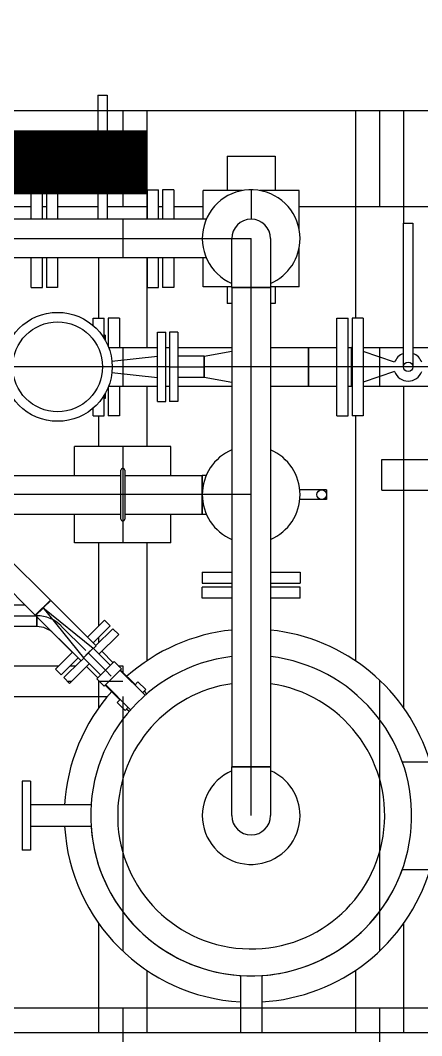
# Model space of a CAD drawing. Header units: inches. Extents: x 517790 to 538444, y 301815 to 302461.
# Drawn here: x 517889.724 to 517890.37, y 302346.441 to 302348.078 of the extents above; entities that cross this region are included whole.
import ezdxf

# ---------------------------------------------------------------- set-up
doc = ezdxf.new("R2010")
doc.units = ezdxf.units.IN
doc.header["$MEASUREMENT"] = 0
doc.linetypes.add('BLAST PROOF PARTITION-EMBED 1_DWG$0$DIVIDE2', pattern=[0.625, 0.25, -0.125, 0, -0.125, 0, -0.125])
doc.layers.add('Layout', color=6, linetype='Continuous', lineweight=15)
for name, color, linetype in [('电气-接地设计-接地线', 3, '接地线'), ('硅胶总平面底图 工艺装置区', 253, 'Continuous'), ('硅胶总平面底图0804', 253, 'Continuous')]:
    doc.layers.add(name, color=color, linetype=linetype)
doc.styles.add('EESLTYPE', font='TXT.shx')
doc.linetypes.add('接地线', pattern='A,500,["/",EESLTYPE,S=200,R=0,X=0,Y=-100],-200,60,-200', length=960)

msp = doc.modelspace()

# ---------------------------------------------------------------- linework, layer by layer
at = {"layer": 'Layout', "color": 9, "lineweight": -3}
msp.add_arc((517885.3168, 302344.7463), 11.9999, 0, 86.22389, dxfattribs=at)
at = {"layer": '电气-接地设计-接地线', "color": 1, "linetype": '接地线', "ltscale": 0.005, "const_width": 0.1033}
msp.add_lwpolyline([(517876.8497, 302347.8488), (517889.9277, 302347.8488)], dxfattribs=at)
at = {"layer": '硅胶总平面底图 工艺装置区', "color": 253, "linetype": 'Continuous', "lineweight": -3}
for p, q in [((517889.8487, 302347.957), (517889.8564, 302347.957)), ((517889.8487, 302347.957), (517889.8487, 302347.7568)), ((517889.8564, 302347.957), (517889.8642, 302347.957)), ((517889.8642, 302347.957), (517889.8642, 302347.7568)), ((517888.7777, 302347.9323), (517889.8487, 302347.9323)), ((517889.8487, 302347.9323), (517889.8502, 302347.9323)), ((517889.8642, 302347.9323), (517889.9277, 302347.9323)), ((517889.8642, 302347.9323), (517890.8191, 302347.9323)), ((517889.889, 302347.9323), (517889.889, 302347.7773)), ((517889.9277, 302347.9323), (517889.9277, 302347.7568)), ((517890.2636, 302347.9323), (517890.2636, 302347.5977)), ((517890.2636, 302347.9323), (517890.3411, 302347.9323)), ((517890.3023, 302347.9323), (517890.3023, 302347.7773)), ((517890.3411, 302347.9323), (517890.3411, 302347.7503)), ((517890.0569, 302347.8588), (517890.1344, 302347.8588)), ((517890.0569, 302347.8588), (517890.0569, 302347.8032)), ((517890.1344, 302347.8588), (517890.1344, 302347.8032)), ((517889.7418, 302347.7568), (517889.7418, 302347.8044)), ((517889.7418, 302347.8044), (517889.7599, 302347.8044)), ((517889.7599, 302347.7568), (517889.7599, 302347.8044)), ((517889.7661, 302347.8044), (517889.7661, 302347.7568)), ((517889.7842, 302347.8044), (517889.7661, 302347.8044)), ((517889.7842, 302347.8044), (517889.7842, 302347.7568)), ((517889.9286, 302347.7568), (517889.9286, 302347.8044)), ((517889.9286, 302347.8044), (517889.9467, 302347.8044)), ((517889.9467, 302347.7568), (517889.9467, 302347.8044)), ((517889.9529, 302347.8044), (517889.9529, 302347.7568)), ((517889.971, 302347.8044), (517889.9529, 302347.8044)), ((517889.971, 302347.8044), (517889.971, 302347.7568)), ((517890.0182, 302347.7568), (517890.0182, 302347.8032)), ((517890.0817, 302347.8032), (517890.0182, 302347.8032)), ((517890.0957, 302347.8044), (517890.0957, 302347.7568)), ((517890.1731, 302347.8032), (517890.1096, 302347.8032)), ((517890.1731, 302347.7396), (517890.1731, 302347.8032)), ((517889.5519, 302347.7773), (517889.7418, 302347.7773)), ((517889.7599, 302347.7773), (517889.7661, 302347.7773)), ((517889.7842, 302347.7773), (517889.8487, 302347.7773)), ((517889.8642, 302347.7773), (517889.9286, 302347.7773)), ((517889.9467, 302347.7773), (517889.9529, 302347.7773)), ((517889.971, 302347.7773), (517890.0182, 302347.7773)), ((517890.1731, 302347.7773), (517890.8191, 302347.7773)), ((517890.0233, 302347.7568), (517888.7777, 302347.7568)), ((517889.889, 302347.7568), (517889.889, 302347.6945)), ((517890.3406, 302347.7503), (517890.3484, 302347.7503)), ((517890.3406, 302347.7503), (517890.3406, 302347.519)), ((517890.3484, 302347.7503), (517890.3561, 302347.7503)), ((517890.3561, 302347.7503), (517890.3561, 302347.519)), ((517888.7777, 302347.7257), (517890.0169, 302347.7257)), ((517890.0169, 302347.7257), (517890.03, 302347.7257)), ((517890.03, 302347.7257), (517890.03, 302347.7257)), ((517890.03, 302347.7257), (517890.0957, 302347.7257)), ((517890.0645, 302347.6469), (517890.0645, 302347.7257)), ((517890.0957, 302347.6469), (517890.0957, 302347.7257)), ((517890.1268, 302347.7257), (517890.1268, 302347.6469)), ((517890.1731, 302347.6482), (517890.1731, 302347.7117)), ((517890.0233, 302347.6945), (517888.7777, 302347.6945)), ((517889.7418, 302347.6469), (517889.7418, 302347.6945)), ((517889.7599, 302347.6469), (517889.7599, 302347.6945)), ((517889.7661, 302347.6945), (517889.7661, 302347.6469)), ((517889.7842, 302347.6945), (517889.7842, 302347.6469)), ((517889.8502, 302347.6945), (517889.8502, 302347.5977)), ((517889.9277, 302347.6945), (517889.9277, 302347.5502)), ((517889.9286, 302347.6469), (517889.9286, 302347.6945)), ((517889.9467, 302347.6469), (517889.9467, 302347.6945)), ((517889.9529, 302347.6945), (517889.9529, 302347.6469)), ((517889.971, 302347.6945), (517889.971, 302347.6469)), ((517890.0182, 302347.6482), (517890.0182, 302347.6945)), ((517889.7418, 302347.6469), (517889.7599, 302347.6469)), ((517889.7842, 302347.6469), (517889.7661, 302347.6469)), ((517889.9286, 302347.6469), (517889.9467, 302347.6469)), ((517889.971, 302347.6469), (517889.9529, 302347.6469)), ((517890.0645, 302347.6482), (517890.0182, 302347.6482)), ((517890.0569, 302347.6482), (517890.0569, 302347.6209)), ((517890.0645, 302347.6469), (517890.1268, 302347.6469)), ((517890.0957, 302347.6469), (517890.0645, 302347.6469)), ((517890.0645, 302347.6469), (517890.0645, 302346.8744)), ((517890.0957, 302347.6469), (517890.0957, 302347.6469)), ((517890.0957, 302347.6469), (517890.0957, 302347.6469)), ((517890.0957, 302346.8744), (517890.0957, 302347.6469)), ((517890.1268, 302347.6469), (517890.0957, 302347.6469)), ((517890.1731, 302347.6482), (517890.1268, 302347.6482)), ((517890.1268, 302347.6469), (517890.1268, 302346.8744)), ((517890.1344, 302347.6482), (517890.1344, 302347.6209)), ((517890.0645, 302347.6209), (517890.0569, 302347.6209)), ((517890.1344, 302347.6209), (517890.1268, 302347.6209)), ((517889.8412, 302347.5858), (517889.8412, 302347.5977)), ((517889.8412, 302347.5977), (517889.8593, 302347.5977)), ((517889.8593, 302347.5646), (517889.8593, 302347.5977)), ((517889.8655, 302347.5977), (517889.8655, 302347.5523)), ((517889.8836, 302347.5977), (517889.8655, 302347.5977)), ((517889.8836, 302347.5977), (517889.8836, 302347.5502)), ((517890.2338, 302347.519), (517890.2338, 302347.5977)), ((517890.2338, 302347.5977), (517890.2519, 302347.5977)), ((517890.2519, 302347.519), (517890.2519, 302347.5977)), ((517890.2581, 302347.5977), (517890.2581, 302347.519)), ((517890.2762, 302347.5977), (517890.2581, 302347.5977)), ((517890.2762, 302347.5977), (517890.2762, 302347.519)), ((517889.8609, 302347.5701), (517889.8593, 302347.5701)), ((517889.8609, 302347.5701), (517889.8609, 302347.5619)), ((517889.9451, 302347.519), (517889.9451, 302347.5748)), ((517889.9451, 302347.5748), (517889.9583, 302347.5748)), ((517889.9583, 302347.519), (517889.9583, 302347.5748)), ((517889.9645, 302347.5748), (517889.9645, 302347.519)), ((517889.9777, 302347.5748), (517889.9645, 302347.5748)), ((517889.9777, 302347.5748), (517889.9777, 302347.519)), ((517889.8663, 302347.5502), (517889.9451, 302347.5502)), ((517889.8716, 302347.5283), (517889.9451, 302347.5361)), ((517889.889, 302347.5502), (517889.889, 302347.4878)), ((517889.9583, 302347.5502), (517889.9645, 302347.5502)), ((517889.9777, 302347.5502), (517890.0645, 302347.5502)), ((517890.0201, 302347.5363), (517889.9777, 302347.5363)), ((517890.0201, 302347.5363), (517890.0645, 302347.5441)), ((517890.0201, 302347.519), (517890.0201, 302347.5363)), ((517890.0201, 302347.5363), (517890.0201, 302347.519)), ((517890.1268, 302347.5502), (517890.1879, 302347.5502)), ((517890.1879, 302347.519), (517890.1879, 302347.5502)), ((517890.1879, 302347.5502), (517890.2338, 302347.5502)), ((517890.1879, 302347.5502), (517890.1879, 302347.519)), ((517890.2519, 302347.5502), (517890.2581, 302347.5502)), ((517890.2565, 302347.5502), (517890.2565, 302347.519)), ((517890.2581, 302347.5496), (517890.2565, 302347.5502)), ((517890.2762, 302347.5502), (517890.3406, 302347.5502)), ((517890.3266, 302347.5264), (517890.2762, 302347.5435)), ((517890.3023, 302347.5502), (517890.3023, 302347.4878)), ((517890.3561, 302347.5502), (517890.4205, 302347.5502)), ((517889.9583, 302347.519), (517889.6101, 302347.519)), ((517889.9451, 302347.4632), (517889.9451, 302347.519)), ((517889.9645, 302347.519), (517889.9583, 302347.519)), ((517889.9583, 302347.4632), (517889.9583, 302347.519)), ((517889.9645, 302347.519), (517890.0201, 302347.519)), ((517889.9645, 302347.519), (517889.9645, 302347.4632)), ((517889.9777, 302347.519), (517889.9777, 302347.4632)), ((517890.0645, 302347.519), (517890.0201, 302347.519)), ((517890.0201, 302347.5017), (517890.0201, 302347.519)), ((517890.0201, 302347.519), (517890.0201, 302347.5017)), ((517890.0989, 302347.519), (517890.0645, 302347.519)), ((517890.1268, 302347.519), (517890.0989, 302347.519)), ((517890.1879, 302347.519), (517890.1268, 302347.519)), ((517890.2519, 302347.519), (517890.1879, 302347.519)), ((517890.1879, 302347.4878), (517890.1879, 302347.519)), ((517890.1879, 302347.519), (517890.1879, 302347.4878)), ((517890.2338, 302347.4403), (517890.2338, 302347.519)), ((517890.2519, 302347.4403), (517890.2519, 302347.519)), ((517890.2565, 302347.519), (517890.2519, 302347.519)), ((517890.4402, 302347.519), (517890.2565, 302347.519)), ((517890.2565, 302347.519), (517890.2565, 302347.4878)), ((517890.2581, 302347.519), (517890.2581, 302347.4403)), ((517890.2762, 302347.519), (517890.2762, 302347.4403)), ((517889.8716, 302347.5097), (517889.9451, 302347.5019)), ((517890.0201, 302347.5017), (517889.9777, 302347.5017)), ((517890.0645, 302347.4939), (517890.0201, 302347.5017)), ((517890.3266, 302347.5116), (517890.2762, 302347.4945)), ((517889.8655, 302347.4857), (517889.8655, 302347.4403)), ((517889.8663, 302347.4878), (517889.9451, 302347.4878)), ((517889.8836, 302347.4878), (517889.8836, 302347.4403)), ((517889.9277, 302347.4878), (517889.9277, 302347.3905)), ((517889.9583, 302347.4878), (517889.9645, 302347.4878)), ((517889.9777, 302347.4878), (517890.0645, 302347.4878)), ((517890.1268, 302347.4878), (517890.1879, 302347.4878)), ((517890.1879, 302347.4878), (517890.2338, 302347.4878)), ((517890.2519, 302347.4878), (517890.2581, 302347.4878)), ((517890.2581, 302347.4884), (517890.2565, 302347.4878)), ((517890.2762, 302347.4878), (517890.4205, 302347.4878)), ((517890.3411, 302347.4878), (517890.3411, 302346.9694)), ((517889.8593, 302347.4403), (517889.8593, 302347.4734)), ((517889.8609, 302347.4761), (517889.8609, 302347.4678)), ((517889.8412, 302347.4403), (517889.8412, 302347.4522)), ((517889.8609, 302347.4678), (517889.8593, 302347.4678)), ((517889.9451, 302347.4632), (517889.9583, 302347.4632)), ((517889.9777, 302347.4632), (517889.9645, 302347.4632)), ((517889.8412, 302347.4403), (517889.8593, 302347.4403)), ((517889.8502, 302347.4403), (517889.8502, 302347.3905)), ((517889.8836, 302347.4403), (517889.8655, 302347.4403)), ((517890.2338, 302347.4403), (517890.2519, 302347.4403)), ((517890.2762, 302347.4403), (517890.2581, 302347.4403)), ((517890.2636, 302347.4403), (517890.2636, 302347.0451)), ((517889.9666, 302347.3905), (517889.8116, 302347.3905)), ((517889.8116, 302347.3441), (517889.8116, 302347.3905)), ((517889.889, 302347.3905), (517889.889, 302347.2355)), ((517889.9666, 302347.3441), (517889.9666, 302347.3905)), ((517890.3059, 302347.3203), (517890.3059, 302347.3699)), ((517890.3059, 302347.3699), (517890.543, 302347.3699)), ((517889.2533, 302347.3441), (517889.886, 302347.3441)), ((517889.886, 302347.2737), (517889.886, 302347.3522)), ((517889.8922, 302347.3522), (517889.8922, 302347.2737)), ((517889.8922, 302347.3441), (517890.0169, 302347.3441)), ((517890.0169, 302347.3441), (517890.0169, 302347.2818)), ((517890.0169, 302347.313), (517890.0169, 302347.3441)), ((517890.0233, 302347.3441), (517890.0169, 302347.3441)), ((517889.886, 302347.313), (517889.2533, 302347.313)), ((517889.8922, 302347.313), (517889.886, 302347.313)), ((517890.0169, 302347.313), (517889.8922, 302347.313)), ((517890.0169, 302347.313), (517890.0169, 302347.313)), ((517890.0169, 302347.313), (517890.0169, 302347.313)), ((517890.0957, 302347.313), (517890.0169, 302347.313)), ((517890.0169, 302347.2818), (517890.0169, 302347.313)), ((517890.217, 302347.3207), (517890.174, 302347.3207)), ((517890.217, 302347.3052), (517890.174, 302347.3052)), ((517890.217, 302347.3207), (517890.217, 302347.313)), ((517890.217, 302347.313), (517890.217, 302347.3052)), ((517890.3059, 302347.3203), (517890.543, 302347.3203)), ((517889.2533, 302347.2818), (517889.886, 302347.2818)), ((517889.8116, 302347.2355), (517889.8116, 302347.2818)), ((517889.8922, 302347.2818), (517890.0169, 302347.2818)), ((517889.9666, 302347.2355), (517889.9666, 302347.2818)), ((517890.0169, 302347.2818), (517890.0233, 302347.2818)), ((517889.9666, 302347.2355), (517889.8116, 302347.2355)), ((517889.8502, 302347.2355), (517889.8502, 302347.1015)), ((517889.9277, 302347.2355), (517889.9277, 302347.0451)), ((517889.6995, 302347.2161), (517889.7726, 302347.1431)), ((517889.6752, 302347.1918), (517889.7482, 302347.1187)), ((517890.0169, 302347.1883), (517890.0645, 302347.1883)), ((517890.0169, 302347.1883), (517890.0169, 302347.1702)), ((517890.1268, 302347.1883), (517890.1744, 302347.1883)), ((517890.1744, 302347.1883), (517890.1744, 302347.1702)), ((517890.0169, 302347.1702), (517890.0645, 302347.1702)), ((517890.0645, 302347.164), (517890.0169, 302347.164)), ((517890.0169, 302347.1459), (517890.0169, 302347.164)), ((517890.1268, 302347.1702), (517890.1744, 302347.1702)), ((517890.1744, 302347.164), (517890.1268, 302347.164)), ((517890.1744, 302347.1459), (517890.1744, 302347.164)), ((517889.7726, 302347.1431), (517889.7482, 302347.1187)), ((517889.7732, 302347.1425), (517889.7611, 302347.1304)), ((517889.7732, 302347.1425), (517889.8462, 302347.0694)), ((517890.0645, 302347.1459), (517890.0169, 302347.1459)), ((517890.1744, 302347.1459), (517890.1268, 302347.1459)), ((517889.7321, 302347.1349), (517889.6184, 302347.1349)), ((517889.7609, 302347.1302), (517889.7488, 302347.1182)), ((517889.7604, 302347.1309), (517889.8413, 302347.0656)), ((517889.7604, 302347.1309), (517889.8257, 302347.05)), ((517889.6184, 302347.1176), (517889.7493, 302347.1176)), ((517889.7488, 302347.1182), (517889.8219, 302347.0451)), ((517889.7493, 302347.1176), (517889.7506, 302347.1176)), ((517889.7506, 302347.1211), (517889.7506, 302347.1199)), ((517889.7506, 302347.1199), (517889.7506, 302347.1211)), ((517889.7506, 302347.1176), (517889.7506, 302347.1176)), ((517889.7506, 302347.1176), (517889.7506, 302347.1176)), ((517889.7506, 302347.1164), (517889.7506, 302347.1004)), ((517889.7506, 302347.1004), (517889.7506, 302347.1164)), ((517889.8022, 302347.1135), (517889.8022, 302347.1135)), ((517889.8022, 302347.1135), (517889.8322, 302347.0835)), ((517889.8022, 302347.1135), (517889.8022, 302347.1135)), ((517889.8322, 302347.0835), (517889.8595, 302347.1107)), ((517889.8595, 302347.1107), (517889.8688, 302347.1014)), ((517889.7506, 302347.1004), (517889.6184, 302347.1004)), ((517889.8294, 302347.062), (517889.79, 302347.1013)), ((517889.79, 302347.1013), (517889.79, 302347.1013)), ((517889.79, 302347.1013), (517889.79, 302347.1013)), ((517889.8415, 302347.0741), (517889.8688, 302347.1014)), ((517889.8732, 302347.097), (517889.8459, 302347.0698)), ((517889.8825, 302347.0877), (517889.8732, 302347.097)), ((517889.7778, 302347.0891), (517889.7778, 302347.0891)), ((517889.7778, 302347.0891), (517889.8078, 302347.0591)), ((517889.7778, 302347.0891), (517889.7778, 302347.0891)), ((517889.8502, 302347.0828), (517889.8502, 302347.0741)), ((517889.8825, 302347.0877), (517889.8508, 302347.0561)), ((517889.8257, 302347.05), (517889.8413, 302347.0656)), ((517889.8413, 302347.0656), (517889.8335, 302347.0578)), ((517889.8413, 302347.0656), (517889.8691, 302347.0378)), ((517889.8462, 302347.0694), (517889.8419, 302347.065)), ((517889.8735, 302347.0422), (517889.8553, 302347.0605)), ((517889.7806, 302347.0319), (517889.8079, 302347.0591)), ((517889.7899, 302347.0225), (517889.8172, 302347.0498)), ((517889.8216, 302347.0454), (517889.7943, 302347.0182)), ((517889.8263, 302347.0494), (517889.8219, 302347.0451)), ((517889.8335, 302347.0578), (517889.8257, 302347.05)), ((517889.8257, 302347.05), (517889.8535, 302347.0222)), ((517889.8613, 302347.03), (517889.8335, 302347.0578)), ((517889.8752, 302347.0439), (517889.8613, 302347.03)), ((517889.8868, 302347.0323), (517889.8752, 302347.0439)), ((517889.5962, 302347.0373), (517889.7861, 302347.0373)), ((517889.7806, 302347.0319), (517889.7899, 302347.0225)), ((517889.8352, 302347.0405), (517889.8036, 302347.0088)), ((517889.8047, 302347.0373), (517889.8135, 302347.0373)), ((517889.8491, 302347.0178), (517889.8308, 302347.0361)), ((517889.8613, 302347.03), (517889.8474, 302347.0161)), ((517889.8706, 302347.0207), (517889.8613, 302347.03)), ((517889.8868, 302347.0323), (517889.8729, 302347.0184)), ((517889.8818, 302347.0373), (517889.889, 302347.0373)), ((517889.9249, 302346.9896), (517889.8845, 302347.03)), ((517889.9089, 302347.0068), (517889.8851, 302347.0306)), ((517889.889, 302347.0373), (517889.889, 302347.0267)), ((517889.8036, 302347.0088), (517889.7943, 302347.0182)), ((517889.7999, 302347.0125), (517889.8073, 302347.0125)), ((517889.859, 302347.0045), (517889.8474, 302347.0161)), ((517889.8502, 302347.0132), (517889.8502, 302346.9694)), ((517889.8509, 302347.0125), (517889.889, 302347.0125)), ((517889.8729, 302347.0184), (517889.859, 302347.0045)), ((517889.9135, 302347.0114), (517889.9083, 302347.0062)), ((517889.9263, 302346.9987), (517889.9135, 302347.0114)), ((517890.3023, 302347.0141), (517890.3023, 302346.5772)), ((517889.8845, 302346.9824), (517889.8607, 302347.0062)), ((517889.9017, 302346.9664), (517889.8613, 302347.0068)), ((517889.9263, 302346.9987), (517889.921, 302346.9935)), ((517889.928, 302346.9922), (517889.9239, 302346.9963)), ((517889.7012, 302346.9877), (517889.8643, 302346.9877)), ((517889.8851, 302346.983), (517889.8799, 302346.9778)), ((517889.8927, 302346.9651), (517889.8799, 302346.9778)), ((517889.889, 302346.9877), (517889.889, 302346.5772)), ((517889.8978, 302346.9703), (517889.8927, 302346.9651)), ((517889.8991, 302346.9633), (517889.895, 302346.9674)), ((517890.3389, 302346.8826), (517890.4393, 302346.8826)), ((517890.0645, 302346.8744), (517890.1268, 302346.8744)), ((517890.0645, 302346.7957), (517890.0645, 302346.8744)), ((517890.0957, 302346.8744), (517890.0645, 302346.8744)), ((517890.0957, 302346.8744), (517890.0957, 302346.8744)), ((517890.0957, 302346.8744), (517890.0957, 302346.8744)), ((517890.0957, 302346.7957), (517890.0957, 302346.8744)), ((517890.1268, 302346.8744), (517890.0957, 302346.8744)), ((517890.1268, 302346.8744), (517890.1268, 302346.7957)), ((517889.7273, 302346.8514), (517889.7273, 302346.7957)), ((517889.7405, 302346.8514), (517889.7273, 302346.8514)), ((517889.7405, 302346.8514), (517889.7405, 302346.7957)), ((517889.8379, 302346.8129), (517889.7405, 302346.8129)), ((517889.7273, 302346.7957), (517889.7273, 302346.7399)), ((517889.7405, 302346.7957), (517889.7405, 302346.7399)), ((517889.8379, 302346.7784), (517889.7405, 302346.7784)), ((517889.7405, 302346.7399), (517889.7273, 302346.7399)), ((517890.3389, 302346.7087), (517890.4393, 302346.7087)), ((517889.8502, 302346.6219), (517889.8502, 302346.4463)), ((517890.3411, 302346.6219), (517890.3411, 302346.4463)), ((517889.9277, 302346.5462), (517889.9277, 302346.4463)), ((517890.0784, 302346.5379), (517890.0784, 302346.4463)), ((517890.1129, 302346.5379), (517890.1129, 302346.4463)), ((517890.2636, 302346.5462), (517890.2636, 302346.4463)), ((517889.5962, 302346.4857), (517890.0784, 302346.4857)), ((517889.8502, 302346.4857), (517889.9277, 302346.4857)), ((517889.889, 302346.4857), (517889.889, 302346.4079)), ((517890.0784, 302346.4857), (517890.1129, 302346.4857)), ((517890.1129, 302346.4857), (517890.6641, 302346.4857)), ((517890.2636, 302346.4857), (517890.3411, 302346.4857)), ((517890.3023, 302346.4857), (517890.3023, 302346.4079)), ((517889.2364, 302346.4463), (517890.7419, 302346.4463))]:
    msp.add_line(p, q, dxfattribs=at)
at = {"layer": '硅胶总平面底图 工艺装置区', "linetype": 'BLAST PROOF PARTITION-EMBED 1_DWG$0$DIVIDE2', "lineweight": -3, "ltscale": 400}
msp.add_line((517871.7027, 302347.9323), (517894.8488, 302347.9323), dxfattribs=at)
at = {"layer": '硅胶总平面底图 工艺装置区', "color": 253, "linetype": 'Continuous', "lineweight": -3}
for centre, radius in [((517889.7842, 302347.519), 0.0878), ((517889.7842, 302347.519), 0.0723), ((517890.3484, 302347.519), 0.00775), ((517890.2093, 302347.313), 0.00775)]:
    msp.add_circle(centre, radius, dxfattribs=at)
for centre, radius, start, end in [((517890.0957, 302347.7257), 0.0787, 0, 246.682), ((517890.0957, 302347.7257), 0.0312, 90, 180), ((517890.0957, 302347.7257), 0.0312, 0, 180), ((517890.0957, 302347.7257), 0.0312, 0, 90), ((517890.0957, 302347.7257), 0.0787, 293.318, 0), ((517890.3484, 302347.519), 0.023, 109.7221, 161.2587), ((517890.3484, 302347.519), 0.023, 18.7413, 70.2779), ((517890.3484, 302347.519), 0.023, 198.7413, 341.2587), ((517890.0957, 302347.313), 0.0787, 113.318, 246.682), ((517890.0957, 302347.313), 0.0787, 0, 66.682), ((517889.8891, 302347.3522), 0.0031, 0, 180), ((517890.0957, 302347.313), 0.0787, 293.318, 0), ((517889.8891, 302347.2737), 0.0031, 180, 0), ((517889.7506, 302347.0619), 0.073, 79.1838, 79.9717), ((517889.7506, 302347.0619), 0.0558, 45, 90), ((517889.7506, 302347.0619), 0.073, 45, 47.1663), ((517889.7506, 302347.0619), 0.0385, 45, 90), ((517890.0957, 302346.7957), 0.3007, 95.9495, 131.71), ((517890.0957, 302346.7957), 0.3007, 95.9495, 131.71), ((517890.0957, 302346.7957), 0.3007, 16.806, 84.0505), ((517890.0957, 302346.7957), 0.3007, 16.806, 84.0505), ((517890.0957, 302346.7957), 0.2583, 96.9296, 358.5676), ((517890.0957, 302346.7957), 0.2583, 96.9296, 358.5676), ((517890.0957, 302346.7957), 0.2583, 358.5676, 83.0704), ((517890.0957, 302346.7957), 0.2583, 358.5676, 83.0704), ((517890.0957, 302346.7957), 0.3007, 138.29, 176.71), ((517890.0957, 302346.7957), 0.3007, 138.29, 176.71), ((517890.0957, 302346.7957), 0.2149, 178.5676, 81.662), ((517890.0957, 302346.7957), 0.2149, 178.5676, 81.662), ((517890.0957, 302346.7957), 0.2149, 98.338, 178.5676), ((517890.0957, 302346.7957), 0.2149, 98.338, 178.5676), ((517890.0957, 302346.7957), 0.0787, 113.318, 0), ((517890.0957, 302346.7957), 0.0787, 0, 66.682), ((517890.0957, 302346.7957), 0.0312, 180, 0), ((517890.0957, 302346.7957), 0.0312, 180, 0), ((517890.0957, 302346.7957), 0.3007, 183.29, 266.71), ((517890.0957, 302346.7957), 0.3007, 183.29, 266.71), ((517890.0957, 302346.7957), 0.2583, 183.8303, 266.1697), ((517890.0957, 302346.7957), 0.2583, 183.8303, 266.1697), ((517890.0957, 302346.7957), 0.2583, 273.8303, 340.3332), ((517890.0957, 302346.7957), 0.2583, 273.8303, 340.3332), ((517890.0957, 302346.7957), 0.3007, 273.29, 343.194), ((517890.0957, 302346.7957), 0.3007, 273.29, 343.194)]:
    msp.add_arc(centre, radius, start, end, dxfattribs=at)
at = {"layer": '硅胶总平面底图0804', "color": 253, "linetype": 'Continuous', "lineweight": 20}
msp.add_line((517894.8488, 302347.9323), (517871.7024, 302347.9323), dxfattribs=at)

doc.saveas('drawing.dxf')
